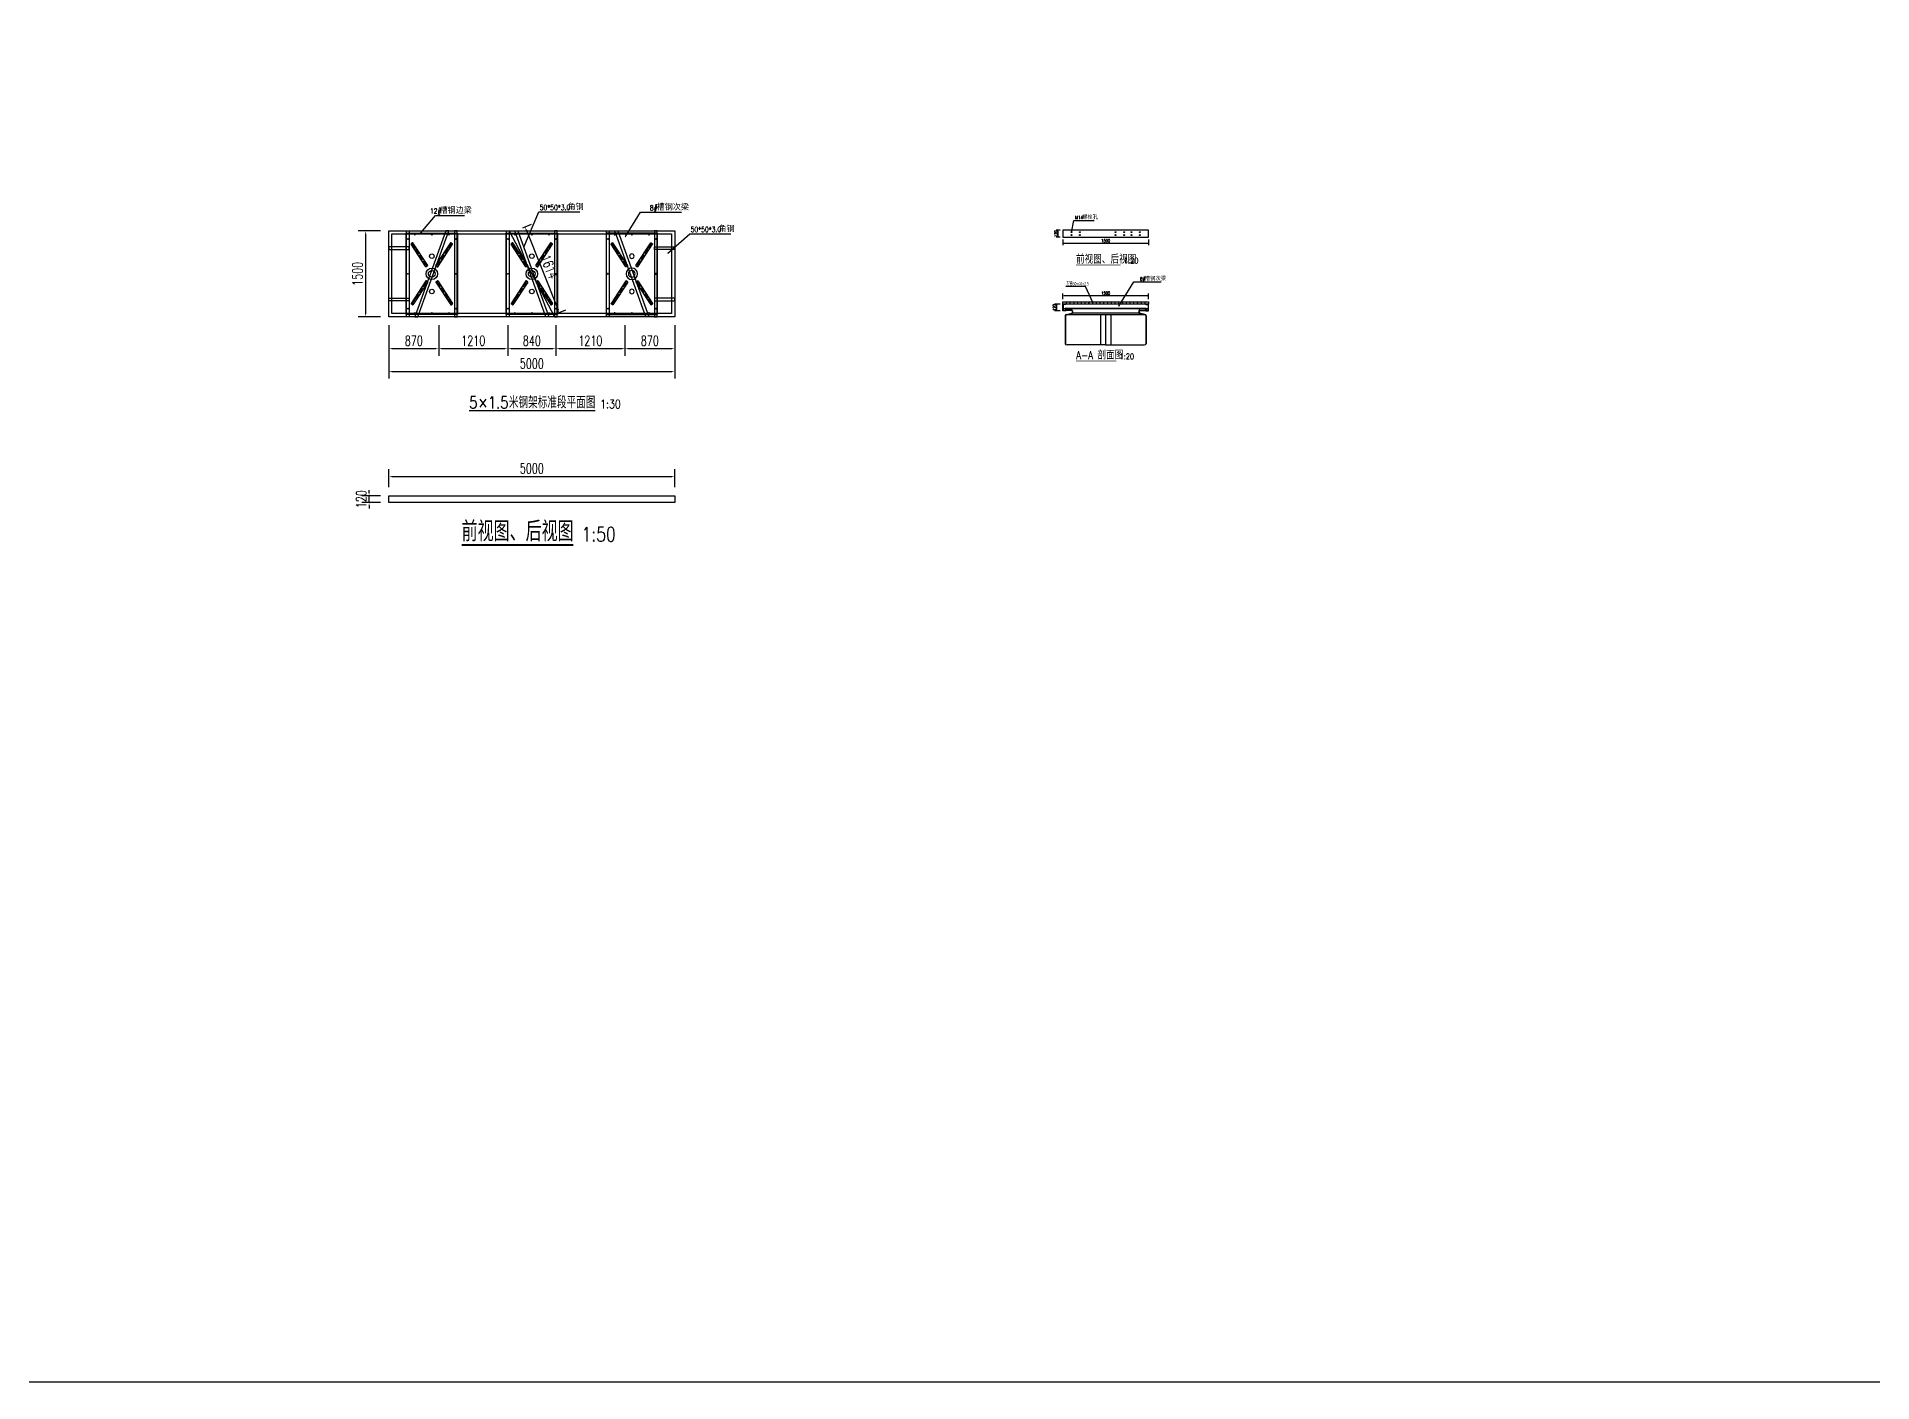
# Model space of a CAD drawing. Header units: millimetres. Extents: x 7263 to 319917, y -161937 to 156976.
# Drawn here: x 74705 to 106826, y -161937 to -138391 of the extents above; entities that cross this region are included whole.
import ezdxf

# ---------------------------------------------------------------- set-up
doc = ezdxf.new("R2010")
doc.units = ezdxf.units.MM
doc.header["$LTSCALE"] = 1000
doc.linetypes.add('DOTE', pattern=[2.42, 2, -0.2, 0.02, -0.2])
for name, color, linetype in [('DIM_LEAD', 3, 'Continuous'), ('DIM_SYMB', 3, 'Continuous'), ('PUB_TEXT', 7, 'Continuous'), ('W- bollard系船栓', 4, 'Continuous'), ('W-float bowl浮筒', 253, 'Continuous'), ('W-FLOAT_BOWL浮筒', 253, 'Continuous'), ('W-STEEL_FRAME钢架', 3, 'Continuous'), ('W-STEEL_KEEL钢龙骨', 5, 'Continuous')]:
    doc.layers.add(name, color=color, linetype=linetype)
doc.styles.add('_TCH_DIM', font='SIMPLEX.shx', dxfattribs={"bigfont": 'hztxt.shx'})
doc.styles.get("Standard").update_dxf_attribs({"font": 'simplex.shx', "width": 0.8, "bigfont": 'hztxt.shx'})
doc.styles.add('STANDARD_T3', font='simplex.shx', dxfattribs={"width": 0.7, "bigfont": 'hztxt.shx'})
doc.styles.add('tk', font='tssdeng.shx', dxfattribs={"width": 0.7, "bigfont": 'tssdchn.shx'})
doc.dimstyles.new('W&&15', dxfattribs={"dimtxt": 52.5, "dimasz": 15, "dimexe": 37.5, "dimexo": 45, "dimgap": 15, "dimtad": 1, "dimdec": 0, "dimzin": 0, "dimdsep": 46, "dimtxsty": 'STANDARD_T3', "dimcen": 0.09, "dimclrd": 1, "dimclre": 1, "dimclrt": 7, "dimazin": 2, "dimtfac": 1, "dimtdec": 0, "dimtix": 1, "dimtmove": 2, "dimatfit": 3, "dimfxl": 0, "dimtolj": 1, "dimtzin": 0, "dimarcsym": 0})
doc.dimstyles.new('W&&50', dxfattribs={"dimtxt": 175, "dimasz": 50, "dimexe": 125, "dimexo": 150, "dimgap": 50, "dimtad": 1, "dimdec": 0, "dimzin": 0, "dimdsep": 46, "dimtxsty": 'STANDARD_T3', "dimcen": 0.09, "dimclrd": 1, "dimclre": 1, "dimclrt": 7, "dimazin": 2, "dimtfac": 1, "dimtdec": 0, "dimtix": 1, "dimtmove": 2, "dimatfit": 3, "dimfxl": 0, "dimtolj": 1, "dimtzin": 0, "dimarcsym": 0})

# ---------------------------------------------------------------- blocks, each defined once
blk = doc.blocks.new('*D235')
at = {"layer": 'Defpoints', "color": 0, "transparency": 16777216}
for p in [(80869, -143290), (81739, -143290, 0), (81739, -143849)]:
    blk.add_point(p, dxfattribs=at)
at = {"layer": 'W-STEEL_FRAME钢架', "color": 1, "lineweight": -2, "transparency": 16777216}
for p, q in [((80869, -143440), (80869, -143974)), ((81739, -143440), (81739, -143974)), ((80919, -143849), (81689, -143849))]:
    blk.add_line(p, q, dxfattribs=at)
at = {"layer": 'W-STEEL_FRAME钢架', "color": 1, "transparency": 16777216}
for points in [[(80919, -143841), (80919, -143857), (80869, -143849)], [(81689, -143841), (81689, -143857), (81739, -143849)]]:
    blk.add_solid(points, dxfattribs=at)
at = {"layer": 'W-STEEL_FRAME钢架', "color": 7, "transparency": 16777216, "insert": (81304, -143711), "char_height": 175, "attachment_point": 5, "style": 'STANDARD_T3'}
blk.add_mtext('\\A1;870', dxfattribs=at)
blk = doc.blocks.new('*D236')
at = {"layer": 'Defpoints', "color": 0, "transparency": 16777216}
for p in [(81739, -143290, 0), (82949, -143290, 0), (82949, -143849)]:
    blk.add_point(p, dxfattribs=at)
at = {"layer": 'W-STEEL_FRAME钢架', "color": 1, "lineweight": -2, "transparency": 16777216}
for p, q in [((81739, -143440), (81739, -143974)), ((82949, -143440), (82949, -143974)), ((81789, -143849), (82899, -143849))]:
    blk.add_line(p, q, dxfattribs=at)
at = {"layer": 'W-STEEL_FRAME钢架', "color": 1, "transparency": 16777216}
for points in [[(81789, -143841), (81789, -143857), (81739, -143849)], [(82899, -143841), (82899, -143857), (82949, -143849)]]:
    blk.add_solid(points, dxfattribs=at)
at = {"layer": 'W-STEEL_FRAME钢架', "color": 7, "transparency": 16777216, "insert": (82344, -143711), "char_height": 175, "attachment_point": 5, "style": 'STANDARD_T3'}
blk.add_mtext('\\A1;1210', dxfattribs=at)
blk = doc.blocks.new('*D237')
at = {"layer": 'Defpoints', "color": 0, "transparency": 16777216}
for p in [(82949, -143290, 0), (83789, -143290, 0), (83789, -143849)]:
    blk.add_point(p, dxfattribs=at)
at = {"layer": 'W-STEEL_FRAME钢架', "color": 1, "lineweight": -2, "transparency": 16777216}
for p, q in [((82949, -143440), (82949, -143974)), ((83789, -143440), (83789, -143974)), ((82999, -143849), (83739, -143849))]:
    blk.add_line(p, q, dxfattribs=at)
at = {"layer": 'W-STEEL_FRAME钢架', "color": 1, "transparency": 16777216}
for points in [[(82999, -143841), (82999, -143857), (82949, -143849)], [(83739, -143841), (83739, -143857), (83789, -143849)]]:
    blk.add_solid(points, dxfattribs=at)
at = {"layer": 'W-STEEL_FRAME钢架', "color": 7, "transparency": 16777216, "insert": (83369, -143711), "char_height": 175, "attachment_point": 5, "style": 'STANDARD_T3'}
blk.add_mtext('\\A1;840', dxfattribs=at)
blk = doc.blocks.new('*D238')
at = {"layer": 'Defpoints', "color": 0, "transparency": 16777216}
for p in [(83789, -143290, 0), (84999, -143290, 0), (84999, -143849)]:
    blk.add_point(p, dxfattribs=at)
at = {"layer": 'W-STEEL_FRAME钢架', "color": 1, "lineweight": -2, "transparency": 16777216}
for p, q in [((83789, -143440), (83789, -143974)), ((84999, -143440), (84999, -143974)), ((83839, -143849), (84949, -143849))]:
    blk.add_line(p, q, dxfattribs=at)
at = {"layer": 'W-STEEL_FRAME钢架', "color": 1, "transparency": 16777216}
for points in [[(83839, -143841), (83839, -143857), (83789, -143849)], [(84949, -143841), (84949, -143857), (84999, -143849)]]:
    blk.add_solid(points, dxfattribs=at)
at = {"layer": 'W-STEEL_FRAME钢架', "color": 7, "transparency": 16777216, "insert": (84394, -143711), "char_height": 175, "attachment_point": 5, "style": 'STANDARD_T3'}
blk.add_mtext('\\A1;1210', dxfattribs=at)
blk = doc.blocks.new('*D239')
at = {"layer": 'Defpoints', "color": 0, "transparency": 16777216}
for p in [(84999, -143290, 0), (85869, -143290), (85869, -143849)]:
    blk.add_point(p, dxfattribs=at)
at = {"layer": 'W-STEEL_FRAME钢架', "color": 1, "lineweight": -2, "transparency": 16777216}
for p, q in [((84999, -143440), (84999, -143974)), ((85869, -143440), (85869, -143974)), ((85049, -143849), (85819, -143849))]:
    blk.add_line(p, q, dxfattribs=at)
at = {"layer": 'W-STEEL_FRAME钢架', "color": 1, "transparency": 16777216}
for points in [[(85049, -143841), (85049, -143857), (84999, -143849)], [(85819, -143841), (85819, -143857), (85869, -143849)]]:
    blk.add_solid(points, dxfattribs=at)
at = {"layer": 'W-STEEL_FRAME钢架', "color": 7, "transparency": 16777216, "insert": (85434, -143711), "char_height": 175, "attachment_point": 5, "style": 'STANDARD_T3'}
blk.add_mtext('\\A1;870', dxfattribs=at)
blk = doc.blocks.new('*D240')
at = {"layer": 'Defpoints', "color": 0, "transparency": 16777216}
for p in [(80869, -141790), (80457, -143290), (80869, -143290)]:
    blk.add_point(p, dxfattribs=at)
at = {"layer": 'W-STEEL_FRAME钢架', "color": 1, "lineweight": -2, "transparency": 16777216}
for p, q in [((80719, -141790), (80332, -141790)), ((80457, -141840), (80457, -143240)), ((80719, -143290), (80332, -143290))]:
    blk.add_line(p, q, dxfattribs=at)
at = {"layer": 'W-STEEL_FRAME钢架', "color": 1, "transparency": 16777216}
for points in [[(80448, -141840), (80465, -141840), (80457, -141790)], [(80448, -143240), (80465, -143240), (80457, -143290)]]:
    blk.add_solid(points, dxfattribs=at)
at = {"layer": 'W-STEEL_FRAME钢架', "color": 7, "transparency": 16777216, "insert": (80319, -142540), "char_height": 175, "attachment_point": 5, "rotation": 90, "style": 'STANDARD_T3'}
blk.add_mtext('\\A1;1500', dxfattribs=at)
blk = doc.blocks.new('$matou$00000139')
at = {"layer": 'W-FLOAT_BOWL浮筒'}
for p, q in [((-710, 450, 0), (710, 450, 0)), ((-541, 337, 0), (-525, 362, 0)), ((-146, 72, 0), (-540, 330, 0)), ((-124, 105, 0), (-518, 363, 0)), ((124, 105, 0), (518, 363, 0)), ((146, 72, 0), (540, 330, 0)), ((541, 337, 0), (525, 362, 0)), ((-139, 73), (-123, 99, 0)), ((139, 73), (123, 99, 0)), ((-146, -72, 0), (-540, -330, 0)), ((-124, -105, 0), (-518, -363, 0)), ((-139, -73), (-123, -99, 0)), ((139, -73), (123, -99, 0)), ((124, -105, 0), (518, -363, 0)), ((146, -72, 0), (540, -330, 0)), ((-541, -337, 0), (-525, -362, 0)), ((541, -337, 0), (525, -362, 0))]:
    blk.add_line(p, q, dxfattribs=at)
at = {"layer": 'W-FLOAT_BOWL浮筒', "linetype": 'DOTE', "ltscale": 0.05}
for p, q in [((-533, 349, 0), (-131, 86, 0)), ((533, 349, 0), (131, 86, 0)), ((-533, -349, 0), (-131, -86, 0)), ((533, -349, 0), (131, -86, 0))]:
    blk.add_line(p, q, dxfattribs=at)
at = {"layer": 'W-FLOAT_BOWL浮筒', "elevation": 0}
blk.add_lwpolyline([(-710, 450), (710, 450), (710, -450), (-710, -450)], close=True, dxfattribs=at)
at = {"layer": 'W-FLOAT_BOWL浮筒'}
for centre, radius in [((-610, 420, 0), 7), ((0, 420, 0), 7), ((610, 420, 0), 7), ((-685, 300, 0), 7), ((-685, 0, 0), 7), ((-310, 0, 0), 40), ((0, 0, 0), 100), ((0, 0, 0), 60), ((310, 0, 0), 40), ((685, 300, 0), 7), ((685, 0, 0), 7), ((-685, -300, 0), 7), ((685, -300, 0), 7), ((-610, -420, 0), 7), ((0, -420, 0), 7), ((610, -420, 0), 7)]:
    blk.add_circle(centre, radius, dxfattribs=at)
for centre, start, end in [((-537, 334, 0), 146.7683, 236.7683), ((-520, 359, 0), 56.7683, 146.7683), ((520, 359, 0), 33.2317, 123.2317), ((537, 334, 0), 303.2317, 33.2317), ((-144, 76, 0), 236.7683, 326.7683), ((-127, 101, 0), 326.7683, 56.7683), ((127, 101, 0), 123.2317, 213.2317), ((144, 76, 0), 213.2317, 303.2317), ((-144, -76, 0), 33.2317, 123.2317), ((-127, -101, 0), 303.2317, 33.2317), ((127, -101, 0), 146.7683, 236.7683), ((144, -76, 0), 56.7683, 146.7683), ((-537, -334, 0), 123.2317, 213.2317), ((-520, -359, 0), 213.2317, 303.2317), ((520, -359, 0), 236.7683, 326.7683), ((537, -334, 0), 326.7683, 56.7683)]:
    blk.add_arc(centre, 5, start, end, dxfattribs=at)
blk = doc.blocks.new('XBZD')
at = {"layer": 'W-float bowl浮筒'}
blk.add_lwpolyline([(0, 1500), (5000, 1500), (5000, 0), (0, 0)], close=True, dxfattribs=at)
at = {"layer": 'W-STEEL_FRAME钢架'}
blk.add_line((2102, 1500, 0), (2898, 0, 0), dxfattribs=at)
for points in [[(0, 1500), (5000, 1500), (5000, 0), (0, 0)], [(53, 1447), (4947, 1447), (4947, 53), (53, 53)]]:
    blk.add_lwpolyline(points, close=True, dxfattribs=at)
at = {"layer": 'W-STEEL_FRAME钢架', "color": 1, "elevation": 0}
for points in [[(352, 0), (309, 0), (309, 1500), (352, 1500)], [(1148, 0), (1191, 0), (1191, 1500), (1148, 1500)], [(2102, 0), (2058, 0), (2058, 1500), (2102, 1500)], [(2898, 0), (2942, 0), (2942, 1500), (2898, 1500)], [(3852, 0), (3809, 0), (3809, 1500), (3852, 1500)], [(4648, 0), (4691, 0), (4691, 1500), (4648, 1500)]]:
    blk.add_lwpolyline(points, close=True, dxfattribs=at)
at = {"layer": 'W-STEEL_FRAME钢架', "color": 6, "elevation": 0}
for points in [[(1048, 1500), (995, 1500), (452, 0), (505, 0)], [(2202, 1500), (2255, 1500), (2798, 0), (2745, 0)], [(3952, 1500), (4005, 1500), (4548, 0), (4495, 0)]]:
    blk.add_lwpolyline(points, close=True, dxfattribs=at)
at = {"layer": 'W-STEEL_FRAME钢架', "color": 1}
for points in [[(0, 1178), (352, 1178), (352, 1222), (0, 1222)], [(5000, 1178), (4648, 1178), (4648, 1222), (5000, 1222)], [(0, 322), (352, 322), (352, 278), (0, 278)], [(5000, 322), (4648, 322), (4648, 278), (5000, 278)]]:
    blk.add_lwpolyline(points, close=True, dxfattribs=at)
at = {"layer": 'W-FLOAT_BOWL浮筒', "rotation": 270}
for p in [(750, 750), (2500, 750)]:
    blk.add_blockref('$matou$00000139', p, dxfattribs=at)
at = {"layer": 'W-FLOAT_BOWL浮筒', "yscale": -1, "rotation": 270}
blk.add_blockref('$matou$00000139', (4250, 750), dxfattribs=at)
blk = doc.blocks.new('*D244')
at = {"layer": 'Defpoints', "color": 0, "transparency": 16777216}
for p in [(80869, -143290), (85869, -143290), (85869, -144247)]:
    blk.add_point(p, dxfattribs=at)
at = {"layer": 'W-STEEL_FRAME钢架', "color": 1, "lineweight": -2, "transparency": 16777216}
for p, q in [((80869, -143440), (80869, -144372)), ((85869, -143440), (85869, -144372)), ((80919, -144247), (85819, -144247))]:
    blk.add_line(p, q, dxfattribs=at)
at = {"layer": 'W-STEEL_FRAME钢架', "color": 1, "transparency": 16777216}
for points in [[(80919, -144239), (80919, -144256), (80869, -144247)], [(85819, -144239), (85819, -144256), (85869, -144247)]]:
    blk.add_solid(points, dxfattribs=at)
at = {"layer": 'W-STEEL_FRAME钢架', "color": 7, "transparency": 16777216, "insert": (83369, -144110), "char_height": 175, "attachment_point": 5, "style": 'STANDARD_T3'}
blk.add_mtext('\\A1;5000', dxfattribs=at)
blk = doc.blocks.new('*D599')
at = {"color": 7, "lineweight": -2, "transparency": 16777216}
for p, q in [((92661, -142984), (92661, -142882)), ((92676, -142919), (94146, -142919)), ((94161, -142984), (94161, -142882))]:
    blk.add_line(p, q, dxfattribs=at)
at = {"color": 7, "transparency": 16777216}
for points in [[(92676, -142917), (92676, -142922), (92661, -142919)], [(94146, -142917), (94146, -142922), (94161, -142919)]]:
    blk.add_solid(points, dxfattribs=at)
at = {"layer": 'Defpoints', "color": 0, "transparency": 16777216}
for p in [(94161, -142919), (92661, -143029), (94161, -143029)]:
    blk.add_point(p, dxfattribs=at)
at = {"color": 7, "transparency": 16777216, "insert": (93411, -142878), "char_height": 52.5, "attachment_point": 5, "style": 'STANDARD_T3'}
blk.add_mtext('\\A1;1500', dxfattribs=at)
blk = doc.blocks.new('*D601')
at = {"color": 7, "lineweight": -2, "transparency": 16777216}
for p, q in [((92661, -141942), (92661, -142038)), ((94161, -141942), (94161, -142038)), ((92676, -142001), (94146, -142001))]:
    blk.add_line(p, q, dxfattribs=at)
at = {"color": 7, "transparency": 16777216}
for points in [[(92676, -141998), (92676, -142003), (92661, -142001)], [(94146, -141998), (94146, -142003), (94161, -142001)]]:
    blk.add_solid(points, dxfattribs=at)
at = {"layer": 'Defpoints', "color": 0, "transparency": 16777216}
for p in [(92661, -141897), (94161, -141897), (94161, -142001)]:
    blk.add_point(p, dxfattribs=at)
at = {"color": 7, "transparency": 16777216, "insert": (93411, -141960), "char_height": 52.5, "attachment_point": 5, "style": 'STANDARD_T3'}
blk.add_mtext('\\A1;1500', dxfattribs=at)
blk = doc.blocks.new('*D602')
at = {"color": 7, "lineweight": -2, "transparency": 16777216}
for p, q in [((92616, -141777), (92544, -141777)), ((92616, -141897), (92544, -141897)), ((92581, -141882), (92581, -141792))]:
    blk.add_line(p, q, dxfattribs=at)
at = {"color": 7, "transparency": 16777216}
for points in [[(92579, -141792), (92584, -141792), (92581, -141777)], [(92579, -141882), (92584, -141882), (92581, -141897)]]:
    blk.add_solid(points, dxfattribs=at)
at = {"layer": 'Defpoints', "color": 0, "transparency": 16777216}
for p in [(92581, -141777), (92661, -141777), (92661, -141897)]:
    blk.add_point(p, dxfattribs=at)
at = {"color": 7, "transparency": 16777216, "insert": (92540, -141837), "char_height": 52.5, "attachment_point": 5, "rotation": 90, "style": 'STANDARD_T3'}
blk.add_mtext('\\A1;120', dxfattribs=at)
blk = doc.blocks.new('*D600')
at = {"layer": 'Defpoints', "color": 0, "transparency": 16777216}
for p in [(92556, -143069), (92661, -143069), (92661, -143189)]:
    blk.add_point(p, dxfattribs=at)
at = {"layer": 'W- bollard系船栓', "color": 7, "lineweight": -2, "transparency": 16777216}
for p, q in [((92616, -143069), (92518, -143069)), ((92616, -143189), (92518, -143189)), ((92556, -143174), (92556, -143084))]:
    blk.add_line(p, q, dxfattribs=at)
at = {"layer": 'W- bollard系船栓', "color": 7, "transparency": 16777216}
for points in [[(92553, -143084), (92558, -143084), (92556, -143069)], [(92553, -143174), (92558, -143174), (92556, -143189)]]:
    blk.add_solid(points, dxfattribs=at)
at = {"layer": 'W- bollard系船栓', "color": 7, "transparency": 16777216, "insert": (92515, -143129), "char_height": 52.5, "attachment_point": 5, "rotation": 90, "style": 'STANDARD_T3'}
blk.add_mtext('\\A1;120', dxfattribs=at)
blk = doc.blocks.new('*D603')
at = {"layer": 'Defpoints', "color": 0, "transparency": 16777216}
for p in [(80522, -146424), (80869, -146424), (80869, -146544)]:
    blk.add_point(p, dxfattribs=at)
at = {"layer": 'W-STEEL_FRAME钢架', "color": 1, "lineweight": -2, "transparency": 16777216}
for p, q in [((80719, -146424), (80397, -146424)), ((80522, -146374), (80522, -146324)), ((80522, -146544), (80522, -146424)), ((80719, -146544), (80397, -146544)), ((80522, -146594), (80522, -146644))]:
    blk.add_line(p, q, dxfattribs=at)
at = {"layer": 'W-STEEL_FRAME钢架', "color": 1, "transparency": 16777216}
for points in [[(80514, -146374), (80530, -146374), (80522, -146424)], [(80514, -146594), (80530, -146594), (80522, -146544)]]:
    blk.add_solid(points, dxfattribs=at)
at = {"layer": 'W-STEEL_FRAME钢架', "color": 7, "transparency": 16777216, "insert": (80385, -146484), "char_height": 175, "attachment_point": 5, "rotation": 90, "style": 'STANDARD_T3'}
blk.add_mtext('\\A1;120', dxfattribs=at)
blk = doc.blocks.new('*D604')
at = {"layer": 'Defpoints', "color": 0, "transparency": 16777216}
for p in [(85869, -146084), (80869, -146424), (85869, -146424)]:
    blk.add_point(p, dxfattribs=at)
at = {"layer": 'W-STEEL_FRAME钢架', "color": 1, "lineweight": -2, "transparency": 16777216}
for p, q in [((80869, -146274), (80869, -145959)), ((80919, -146084), (85819, -146084)), ((85869, -146274), (85869, -145959))]:
    blk.add_line(p, q, dxfattribs=at)
at = {"layer": 'W-STEEL_FRAME钢架', "color": 1, "transparency": 16777216}
for points in [[(80919, -146076), (80919, -146093), (80869, -146084)], [(85819, -146076), (85819, -146093), (85869, -146084)]]:
    blk.add_solid(points, dxfattribs=at)
at = {"layer": 'W-STEEL_FRAME钢架', "color": 7, "transparency": 16777216, "insert": (83369, -145947), "char_height": 175, "attachment_point": 5, "style": 'STANDARD_T3'}
blk.add_mtext('\\A1;5000', dxfattribs=at)
blk = doc.blocks.new('*U597')
at = {"layer": 'W-STEEL_KEEL钢龙骨'}
blk.add_lwpolyline([(-30, 20), (30, 20), (30, -20), (-30, -20)], close=True, dxfattribs=at)
blk = doc.blocks.new('*U598')
at = {"layer": 'W-STEEL_KEEL钢龙骨', "color": 0, "linetype": 'ByBlock', "lineweight": -2, "transparency": 16777216}
for p in [(0, 0), (65.5, 0), (131, 0), (196.5, 0), (262, 0), (327.5, 0), (393, 0), (458.5, 0), (524, 0), (589.5, 0), (655, 0), (720.5, 0), (786, 0), (851.5, 0), (917, 0), (982.5, 0), (1048, 0), (1113.5, 0), (1179, 0), (1244.5, 0), (1310, 0), (1375.5, 0), (1441, 0)]:
    blk.add_blockref('*U597', p, dxfattribs=at)
blk = doc.blocks.new('*D668')
at = {"layer": 'Defpoints', "color": 0, "transparency": 16777216}
for p in [(83070, -141790), (83846, -143219), (83667, -143290)]:
    blk.add_point(p, dxfattribs=at)
at = {"layer": 'W-FLOAT_BOWL浮筒', "color": 1, "lineweight": -2, "transparency": 16777216}
for p, q in [((83210, -141735), (83365, -141673)), ((83268, -141766), (83828, -143173)), ((83807, -143235), (83962, -143173))]:
    blk.add_line(p, q, dxfattribs=at)
at = {"layer": 'W-FLOAT_BOWL浮筒', "color": 1, "transparency": 16777216}
for points in [[(83276, -141763), (83260, -141769), (83249, -141719)], [(83836, -143170), (83820, -143176), (83846, -143219)]]:
    blk.add_solid(points, dxfattribs=at)
at = {"layer": 'W-FLOAT_BOWL浮筒', "color": 7, "transparency": 16777216, "insert": (83676, -142418), "char_height": 175, "attachment_point": 5, "rotation": 291.7026, "style": 'STANDARD_T3'}
blk.add_mtext('\\A1;1614', dxfattribs=at)
blk = doc.blocks.new('C12')
blk.add_lwpolyline([(14, 110, 0.385314), (6, 101), (6, 19, 0.385314), (14, 10), (49, 7, -0.385314), (53, 2), (53, 0), (0, 0), (0, 120), (53, 120), (53, 118, -0.385314), (49, 113)], format="xyb", close=True)
blk = doc.blocks.new('$槽钢$00000014')
blk.add_blockref('C12', (-27, -60, 0))
blk = doc.blocks.new('$matou$00000066')
for p, q in [((400, 275), (-400, 275)), ((-400, 275), (-400, 260)), ((-387, 183), (-335, 201)), ((-386, 271), (386, 271)), ((-338, 249), (-386, 249)), ((-386, 179), (-334, 197)), ((-338, 245), (-385, 245)), ((-330, 237), (-330, 208)), ((-326, 237), (-326, 208)), ((-326, 205), (326, 205)), ((326, 237), (326, 208)), ((330, 237), (330, 208)), ((386, 179), (334, 197)), ((387, 183), (335, 201)), ((338, 249), (386, 249)), ((338, 245), (385, 245)), ((400, 275), (400, 260)), ((-400, 164), (-400, -256)), ((-396, 165), (-396, -256)), ((391, 176), (-391, 176)), ((-50, 176), (-50, -271)), ((0, 176), (0, -271)), ((0, 176), (0, -271)), ((50, 176), (50, -271)), ((396, 165), (396, -256)), ((400, 164), (400, -256)), ((0, -271), (-381, -271)), ((0, -275), (-381, -275)), ((0, -271), (381, -271)), ((0, -275), (381, -275))]:
    blk.add_line(p, q)
for centre, radius, start, end in [((-385, 260), 15, 180, 270), ((-380, 164), 20, 109.1798, 180), ((-386, 260), 11, 90, 270), ((-338, 237), 12, 0, 90), ((-338, 237), 8, 0, 90), ((-338, 208), 8, 289.1798, 0), ((-338, 208), 12, 289.1798, 0), ((338, 237), 12, 90, 180), ((338, 208), 12, 180, 250.8202), ((338, 237), 8, 90, 180), ((338, 208), 8, 180, 250.8202), ((385, 260), 15, 270, 0), ((386, 260), 11, 270, 90), ((380, 164), 20, 0, 70.8202), ((-381, 165), 15, 109.1798, 180), ((381, 165), 15, 0, 70.8202), ((-381, -256), 19, 180, 270), ((-381, -256), 15, 180, 270), ((381, -256), 19, 270, 0), ((381, -256), 15, 270, 0)]:
    blk.add_arc(centre, radius, start, end)

msp = doc.modelspace()

# ---------------------------------------------------------------- linework, layer by layer
msp.add_line((203776.7, -161937.4), (54195.8, -161937.4))
for points in [[(54195.8, -935.7), (203776.7, -935.7), (203776.7, -161937.4), (54195.8, -161937.4)], [(92660.6, -141896.6), (94160.6, -141896.6), (94160.6, -141776.6), (92660.6, -141776.6)], [(80869, -146423.6), (85869, -146423.6), (85869, -146543.6), (80869, -146543.6)]]:
    msp.add_lwpolyline(points, close=True)
at = {"layer": 'DIM_LEAD'}
for p, q in [((81424.1, -141821.4), (81685.9, -141518.2)), ((81685.9, -141518.2), (82188.9, -141518.2)), ((83229.5, -142073.4), (83491.2, -141455.5)), ((83491.2, -141455.5), (84209.2, -141455.5)), ((85009.2, -141886.9), (85271, -141461.3)), ((85271, -141461.3), (85988.9, -141461.3)), ((92810.6, -141819.6), (92851.7, -141605.3)), ((92851.7, -141605.3), (93212.2, -141605.3)), ((85751.8, -142178.4), (86132.3, -141840.8)), ((86132.3, -141840.8), (86850.2, -141840.8)), ((93057.5, -142760.7), (92713.9, -142760.7)), ((93192.1, -143052.7), (93057.5, -142760.7)), ((93643, -143106.7), (93904.8, -142681)), ((93904.8, -142681), (94383.4, -142681))]:
    msp.add_line(p, q, dxfattribs=at)
for points, const_width in [([(81420.2, -141826, 1), (81428, -141816.9, 1)], 12), ([(85006.1, -141892, 1), (85012.4, -141881.8, 1)], 12), ([(92809.8, -141823.5, 1), (92811.4, -141815.7, 1)], 8), ([(83227.1, -142078.9, 1), (83231.8, -142067.9, 1)], 12), ([(85747.3, -142182.3, 1), (85756.3, -142174.4, 1)], 12), ([(93640.9, -143110.1, 1), (93645.1, -143103.3, 1)], 8)]:
    msp.add_lwpolyline(points, format="xyb", close=True, dxfattribs=dict(at, const_width=const_width))
at = {"layer": 'DIM_SYMB'}
for points, const_width in [([(92890.5, -142385.1), (93673.4, -142385.1)], 14), ([(92893.7, -144064.4), (93598.4, -144064.4)], 14), ([(82272.6, -144936.2), (84481.6, -144936.2)], 21), ([(82141, -147283.5), (84098.2, -147283.5)], 35)]:
    msp.add_lwpolyline(points, dxfattribs=dict(at, const_width=const_width))
at = {"layer": 'W-STEEL_FRAME钢架', "elevation": 0}
msp.add_lwpolyline([(92660.6, -143148.8), (94160.6, -143148.8), (94160.6, -143068.8), (92660.6, -143068.8)], close=True, dxfattribs=at)
at = {"layer": 'W-STEEL_FRAME钢架'}
for centre in [(92810.6, -141811.6), (92810.6, -141861.6), (92960.6, -141811.6), (92960.6, -141861.6), (93585.6, -141811.6), (93585.6, -141861.6), (93735.6, -141811.6), (93735.6, -141861.6), (93860.6, -141811.6), (93860.6, -141861.6), (94010.6, -141811.6), (94010.6, -141861.6)]:
    msp.add_circle(centre, 8, dxfattribs=at)

# ---------------------------------------------------------------- block references
at = {"layer": 'W-FLOAT_BOWL浮筒', "xscale": 1.774766479099333, "yscale": 1.165337343334089}
msp.add_blockref('$matou$00000066', (93410.6, -143464.6, 0), dxfattribs=at)
at = {"layer": 'W-STEEL_FRAME钢架'}
for name, p in [('XBZD', (80869, -143290.3)), ('$槽钢$00000014', (92687.1, -143128.8, 0))]:
    msp.add_blockref(name, p, dxfattribs=at)
at = {"layer": 'W-STEEL_FRAME钢架', "yscale": -1, "rotation": 180}
msp.add_blockref('$槽钢$00000014', (94134.1, -143128.8, 0), dxfattribs=at)
at = {"layer": 'W-STEEL_KEEL钢龙骨'}
msp.add_blockref('*U598', (92690.6, -143048.8, 0), dxfattribs=at)

# ---------------------------------------------------------------- texts
at = {"layer": 'PUB_TEXT', "color": 7, "style": '_TCH_DIM'}
for s, height, p in [('角钢', 105, (83992.5, -141424)), ('槽钢次梁', 105, (85552.3, -141429.8)), ('槽钢边梁', 105, (81752.2, -141486.7)), ('螺栓孔', 70, (92995.5, -141584.3)), ('角钢', 105, (86633.5, -141809.3)), ('槽钢次梁', 70, (94092.3, -142660))]:
    msp.add_text(s, height=height, dxfattribs=at).set_placement(p)
at = {"layer": 'PUB_TEXT', "color": 7, "style": '_TCH_DIM', "width": 0.705882}
for s, height, p in [('8#', 89.25, (85435.3, -141429.8)), ('12#', 89.25, (81587.2, -141486.7)), ('50*50*3.0', 89.25, (83506.5, -141424)), ('M14', 59.5, (92875.5, -141584.3)), ('50*50*3.0', 89.25, (86147.5, -141809.3)), ('8#', 59.5, (94014.3, -142660))]:
    msp.add_text(s, height=height, dxfattribs=at).set_placement(p)
at = {"layer": 'PUB_TEXT', "color": 7, "width": 0.8}
for s, height, p in [('前视图、后视图', 140, (92890.5, -142360.4)), ('1:20', 100, (93729.4, -142360.4)), ('A-A', 140, (92893.7, -144036.4)), ('剖面图', 140, (93267.1, -144036.4)), ('1:20', 100, (93654.4, -144036.4)), ('5', 210, (82272.6, -144894.2)), ('×', 210, (82432.6, -144894.2)), ('1.5', 210, (82600.6, -144894.2)), ('米钢架标准段平面图', 210, (82968.6, -144894.2)), ('1:30', 150, (84565.6, -144894.2)), ('前视图、后视图', 350, (82141, -147221.7)), ('1:50', 250, (84238.2, -147221.7))]:
    msp.add_text(s, height=height, dxfattribs=at).set_placement(p)
at = {"layer": 'PUB_TEXT', "style": 'tk', "width": 0.7}
msp.add_text('方管60*40*2.5', height=60, dxfattribs=at).set_placement((92721.1, -142741.5))

# ---------------------------------------------------------------- dimensions: what is measured, and where the dimension line sits
dim = msp.add_linear_dim(base=(92581.3, -141776.6), p1=(92660.6, -141896.6), p2=(92660.6, -141776.6), angle=90, dimstyle='W&&15', override={"dimclrd": 7, "dimclre": 7})
dim.commit()
dim.dimension.update_dxf_attribs({"geometry": '*D602', "text_midpoint": (92540, -141836.6)})
for base, p1, p2, picture, middle in [((94160.6, -142000.9), (92660.6, -141896.6), (94160.6, -141896.6), '*D601', (93410.6, -141959.7)), ((94160.6, -142919.1), (92660.6, -143028.8), (94160.6, -143028.8), '*D599', (93410.6, -142877.8))]:
    dim = msp.add_linear_dim(base=base, p1=p1, p2=p2, dimstyle='W&&15', override={"dimclrd": 7, "dimclre": 7})
    dim.commit()
    dim.dimension.update_dxf_attribs({"geometry": picture, "text_midpoint": middle})
at = {"layer": 'W- bollard系船栓'}
dim = msp.add_linear_dim(base=(92555.9, -143068.8), p1=(92660.6, -143188.8), p2=(92660.6, -143068.8), angle=90, dimstyle='W&&15', override={"dimclrd": 7, "dimclre": 7}, dxfattribs=at)
dim.commit()
dim.dimension.update_dxf_attribs({"geometry": '*D600', "text_midpoint": (92514.7, -143128.8)})
at = {"layer": 'W-FLOAT_BOWL浮筒'}
dim = msp.add_aligned_dim(p1=(83070.5, -141790.3), p2=(83667.5, -143290.3), distance=192.5, dimstyle='W&&50', dxfattribs=at)
dim.commit()
dim.dimension.update_dxf_attribs({"geometry": '*D668', "text_midpoint": (83675.6, -142418.3)})
at = {"layer": 'W-STEEL_FRAME钢架'}
for base, p1, p2, picture, middle in [((80456.8, -143290.3), (80869, -141790.3), (80869, -143290.3), '*D240', (80319.3, -142540.3)), ((80522.1, -146423.6), (80869, -146543.6), (80869, -146423.6), '*D603', (80384.6, -146483.6))]:
    dim = msp.add_linear_dim(base=base, p1=p1, p2=p2, angle=90, dimstyle='W&&50', dxfattribs=at)
    dim.commit()
    dim.dimension.update_dxf_attribs({"geometry": picture, "text_midpoint": middle})
for base, p1, p2, picture, middle in [((81739, -143849), (80869, -143290.3), (81739, -143290.3, 0), '*D235', (81304, -143711.5)), ((85869, -144247.3), (80869, -143290.3), (85869, -143290.3), '*D244', (83369, -144109.8)), ((82949, -143849), (81739, -143290.3, 0), (82949, -143290.3, 0), '*D236', (82344, -143711.5)), ((83789, -143849), (82949, -143290.3, 0), (83789, -143290.3, 0), '*D237', (83369, -143711.5)), ((84999, -143849), (83789, -143290.3, 0), (84999, -143290.3, 0), '*D238', (84394, -143711.5)), ((85869, -143849), (84999, -143290.3, 0), (85869, -143290.3), '*D239', (85434, -143711.5)), ((85869, -146084.4), (80869, -146423.6), (85869, -146423.6), '*D604', (83369, -145946.9))]:
    dim = msp.add_linear_dim(base=base, p1=p1, p2=p2, dimstyle='W&&50', dxfattribs=at)
    dim.commit()
    dim.dimension.update_dxf_attribs({"geometry": picture, "text_midpoint": middle})

doc.saveas('drawing.dxf')
